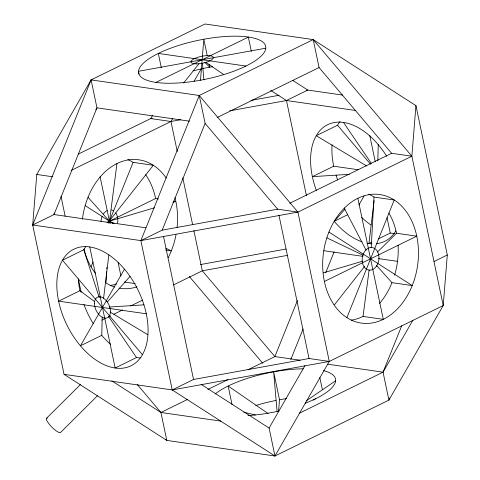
<?xml version="1.0" encoding="UTF-8"?>
<svg xmlns="http://www.w3.org/2000/svg" width="480" height="480" viewBox="0 0 480 480"><rect width="100%" height="100%" fill="white"/><g stroke="black" fill="none" stroke-linecap="round" stroke-linejoin="round"><path stroke-width="0.72" d="M110.676 344.442A64.938 39.63 63.9 0 1 101.76 335.346L102.216 317.01M377.838 160.788L378.24 144.654M106.614 271.764L105.996 282.918A64.938 47.484 -81.8 0 0 114.762 287.076M106.782 268.788L106.866 267.3M109.35 222.672L116.952 163.572M371.19 247.662L374.004 197.082A64.938 47.484 -81.8 0 0 368.712 194.238M415.944 105.654L411.864 156.204L297.918 212.1L140.862 240.6L32.694 225.012L36.78 174.468L91.092 79.896L205.032 24L313.2 39.588L415.944 105.654L447.306 254.988L443.22 305.532L388.908 400.104L274.968 456L166.8 440.412L64.056 374.346L32.694 225.012L91.092 79.896L199.26 95.484L313.2 39.588L411.864 156.204L443.22 305.532L329.28 361.428L172.224 389.934L64.056 374.346M54.132 213.072L54.012 214.554L32.694 225.012M200.49 80.232L203.802 39.252L207.264 55.728M278.622 410.784L279.51 399.768L273.642 371.832L277.074 411.318M103.536 298.602L108.822 254.97M374.136 200.628L368.934 243.516L371.604 242.208M351.348 320.136A64.938 47.484 -81.8 0 0 363.048 316.428L369.126 269.898M91.056 266.844L93.006 261.996M108.6 223.254L133.098 162.36L153.336 165.276L108.372 222.228M140.862 240.6L199.26 95.484L297.918 212.1L329.28 361.428L274.968 456L172.224 389.934L140.862 240.6L162.18 230.148L277.68 209.184L297.918 212.1M162.18 230.148L205.122 123.42L199.26 95.484M297.462 300.444L274.878 356.58L248.064 369.732M290.802 359.52L303.096 328.968M325.728 272.724L334.11 251.898M346.902 317.64L394.242 199.998L374.004 197.082M389.748 398.022L388.908 400.104L383.046 372.168L401.73 325.734M95.838 109.782L96.954 107.832L91.092 79.896M152.58 115.332L150.72 118.572L78.336 154.08M71.088 170.478L170.958 121.488L172.824 118.236M194.1 81.186L201.198 68.838M124.47 269.142A64.938 39.63 63.9 0 1 126.084 367.578A64.938 39.63 63.9 0 1 56.82 285.702A64.938 39.63 63.9 0 1 124.47 269.142L80.442 345.804L101.76 335.346M358.86 205.056L364.044 196.032M274.968 456L269.1 428.064L304.938 365.664M299.262 413.268L383.046 372.168L412.908 320.166M334.518 304.716L364.56 266.466M183.606 83.004L198.9 63.816M107.382 301.926L130.032 276.426M362.058 241.824A64.938 39.63 63.9 0 1 334.212 221.316L345.042 209.118M46.614 418.188L80.532 384.468M97.59 395.646L60.492 432.528A9.99 2.454 45.2 0 1 49.704 424.8L47.142 421.242A9.99 2.454 45.2 0 1 47.4 418.086M377.454 252.03L396.522 233.244L416.754 236.16L324.384 281.472A64.938 47.484 -81.8 0 0 404.67 299.91A64.938 47.484 -81.8 0 0 382.656 195.066A64.938 47.484 -81.8 0 0 324.384 281.472M306.75 400.512L335.646 380.766M313.26 400.104L315.834 398.64M155.958 82.398L248.334 37.086L251.34 51.414M217.188 117.504L319.068 67.524L313.2 39.588M229.812 110.802L286.464 100.524L307.776 90.066L342.6 95.088M106.932 222.408L155.616 198.528L158.508 198.942M85.848 246.594A64.938 39.63 63.9 0 0 83.784 249.75L62.466 260.202L142.446 354.744M340.068 121.518A64.938 39.63 63.9 0 0 337.554 125.256L316.236 135.714L366.684 166.008M94.752 301.734L79.932 290.7L58.614 301.152L146.304 313.794M358.032 169.716L333.696 166.206L312.384 176.664L349.404 174.312M289.746 203.268L391.626 153.288L411.864 156.204M101.778 320.136L105.132 318.492M108.48 316.848L110.49 315.864M113.844 314.22L122.556 309.942M130.602 306L142.662 300.078M173.496 284.952L202.32 270.816L287.658 255.33M334.212 221.316L347.532 214.782M140.25 357.864A64.938 39.63 63.9 0 1 136.488 357.546L115.17 368.004L89.748 246.942M378.264 238.938L390.252 233.058A64.938 39.63 63.9 0 0 394.758 233.388M172.224 389.934L193.536 379.476L309.042 358.512L329.28 361.428M433.986 261.522L447.306 254.988M111.816 380.892L160.932 412.476L187.74 399.324M207.852 389.46L227.958 379.596M154.428 207.81L109.428 221.184L88.02 197.322M172.992 202.29L175.854 201.444L173.682 201.132M323.43 272.826L362.712 261.15M265.806 48.192A64.938 19.794 -11.9 0 1 168.882 83.262A64.938 19.794 -11.9 0 1 171.75 47.778A64.938 19.794 -11.9 0 1 265.806 48.192L138.486 71.298L139.086 74.16M152.196 118.302L150.72 118.572L170.958 121.488L180.522 119.748M251.004 100.368L279.024 95.286M306.306 90.336L307.776 90.066L292.65 80.34M200.514 264.552L286.05 249.03M109.122 307.05L143.922 304.842M245.988 66.06L158.304 53.424L161.31 67.752M270.72 90.402L286.464 100.524L355.812 110.52M189.564 121.182L96.954 107.832L54.012 214.554L145.878 227.796M36.78 174.468L52.68 176.76M323.748 250.71L363.012 256.368M378.576 258.612L397.836 261.384M165.528 250.044L171.312 250.878L165.93 248.298M376.548 265.476L391.98 282.678L412.218 285.6L328.926 232.038M124.308 282.024L135.15 283.584M363.048 316.428L383.28 319.344L357.858 198.288M300.066 360.21L274.878 356.58L202.32 270.816L193.86 230.556M327.48 364.158L383.046 372.168M137.232 384.456L160.932 412.476L220.944 421.122M243.816 412.236L255.402 414.966M326.85 237.834L363.174 255.264M114.138 223.44L109.428 221.184L110.46 223.164M110.118 312.072L147.798 334.698M85.26 205.638L113.094 223.536M201.096 384.336L269.1 428.064M205.83 62.28L223.626 74.544M268.032 413.49L228.144 386.004L232.056 404.628M204.654 62.226L209.67 67.188L209.064 64.326M319.068 67.524L391.626 153.288M337.554 125.256L370.512 164.214M205.122 123.42L277.68 209.184M189.336 276.474L262.848 363.366M165.828 439.266L166.8 440.412L160.932 412.476M343.512 122.454L371.244 163.254M108.756 316.746L136.488 357.546M344.142 207.93L366.108 250.224M83.784 249.75L99.228 297.498M369.762 135.474L375.306 161.886M387.018 217.65L390.252 233.058M286.464 100.524L306.444 195.684M319.83 377.544L322.386 389.718M278.91 215.04L309.042 358.512M170.958 121.488L177.258 151.5M182.796 177.852L192.63 224.7M163.56 236.736L193.536 379.476M100.11 176.796L109.878 223.314M118.134 262.638L120.906 275.844M61.008 196.416L65.16 216.18M78.534 279.864L81.15 292.308M202.47 63.468L203.898 79.86M323.502 370.68A64.938 19.794 -11.9 0 1 305.256 403.218M279.018 411.048A64.938 19.794 -11.9 0 1 247.932 415.572M215.19 393.972A64.938 19.794 -11.9 0 1 303.21 368.808M82.404 219.282A64.938 47.484 -81.8 0 1 116.97 163.566A64.938 47.484 -81.8 0 1 166.284 178.17M174.972 197.73A64.938 47.484 -81.8 0 1 177.09 227.436M176.022 234.744A64.938 47.484 -81.8 0 1 168.21 257.67M136.932 286.848A64.938 47.484 -81.8 0 1 119.004 288.144M95.586 273.45A64.938 47.484 -81.8 0 1 83.982 248.988M127.806 159.516A64.938 47.484 -81.8 0 1 133.098 162.36M145.638 174.66A64.938 47.484 -81.8 0 1 155.616 198.528M116.694 283.932A64.938 47.484 -81.8 0 1 110.442 285.42M395.832 230.91A64.938 39.63 63.9 0 1 376.368 243.69M371.952 243.804A64.938 39.63 63.9 0 1 366.912 243.162M316.386 190.506A64.938 39.63 63.9 0 1 327.702 124.644A64.938 39.63 63.9 0 1 386.706 156.324M370.938 224.994A64.938 39.63 63.9 0 1 361.74 217.482M337.704 180.048A64.938 39.63 63.9 0 1 336.054 175.206M333.696 166.206A64.938 39.63 63.9 0 1 332.076 144.642M388.902 213.066A64.938 47.484 -81.8 0 1 396.522 233.244M398.106 245.322A64.938 47.484 -81.8 0 1 394.608 275.13M391.98 282.678A64.938 47.484 -81.8 0 1 379.512 303.426M93.294 323.676A64.938 39.63 63.9 0 1 83.934 304.536M79.932 290.7A64.938 39.63 63.9 0 1 78.282 278.814M255.732 405.528A64.938 19.794 -11.9 0 1 275.904 400.458M279.51 399.768A64.938 19.794 -11.9 0 1 286.722 398.592M193.134 70.878A64.938 19.794 -11.9 0 1 212.544 66.69M111.552 209.976A11.418 8.346 -81.8 0 1 113.592 210.84M115.722 212.898A11.418 8.346 -81.8 0 1 117.582 223.056M101.022 221.538A11.418 8.346 -81.8 0 1 102.108 216.474M103.434 213.96A11.418 8.346 -81.8 0 1 107.196 210.54M94.434 303.648A11.418 6.966 63.9 0 0 106.614 318.042A11.418 6.966 63.9 0 0 106.326 300.732A11.418 6.966 63.9 0 0 94.434 303.648M196.296 63.876A11.418 3.48 -11.9 0 0 213.342 57.714A11.418 3.48 -11.9 0 0 196.8 57.636A11.418 3.48 -11.9 0 0 196.296 63.876M376.566 266.04A11.418 8.346 -81.8 0 0 372.696 247.608A11.418 8.346 -81.8 0 0 362.448 262.8A11.418 8.346 -81.8 0 0 376.566 266.04"/></g></svg>
